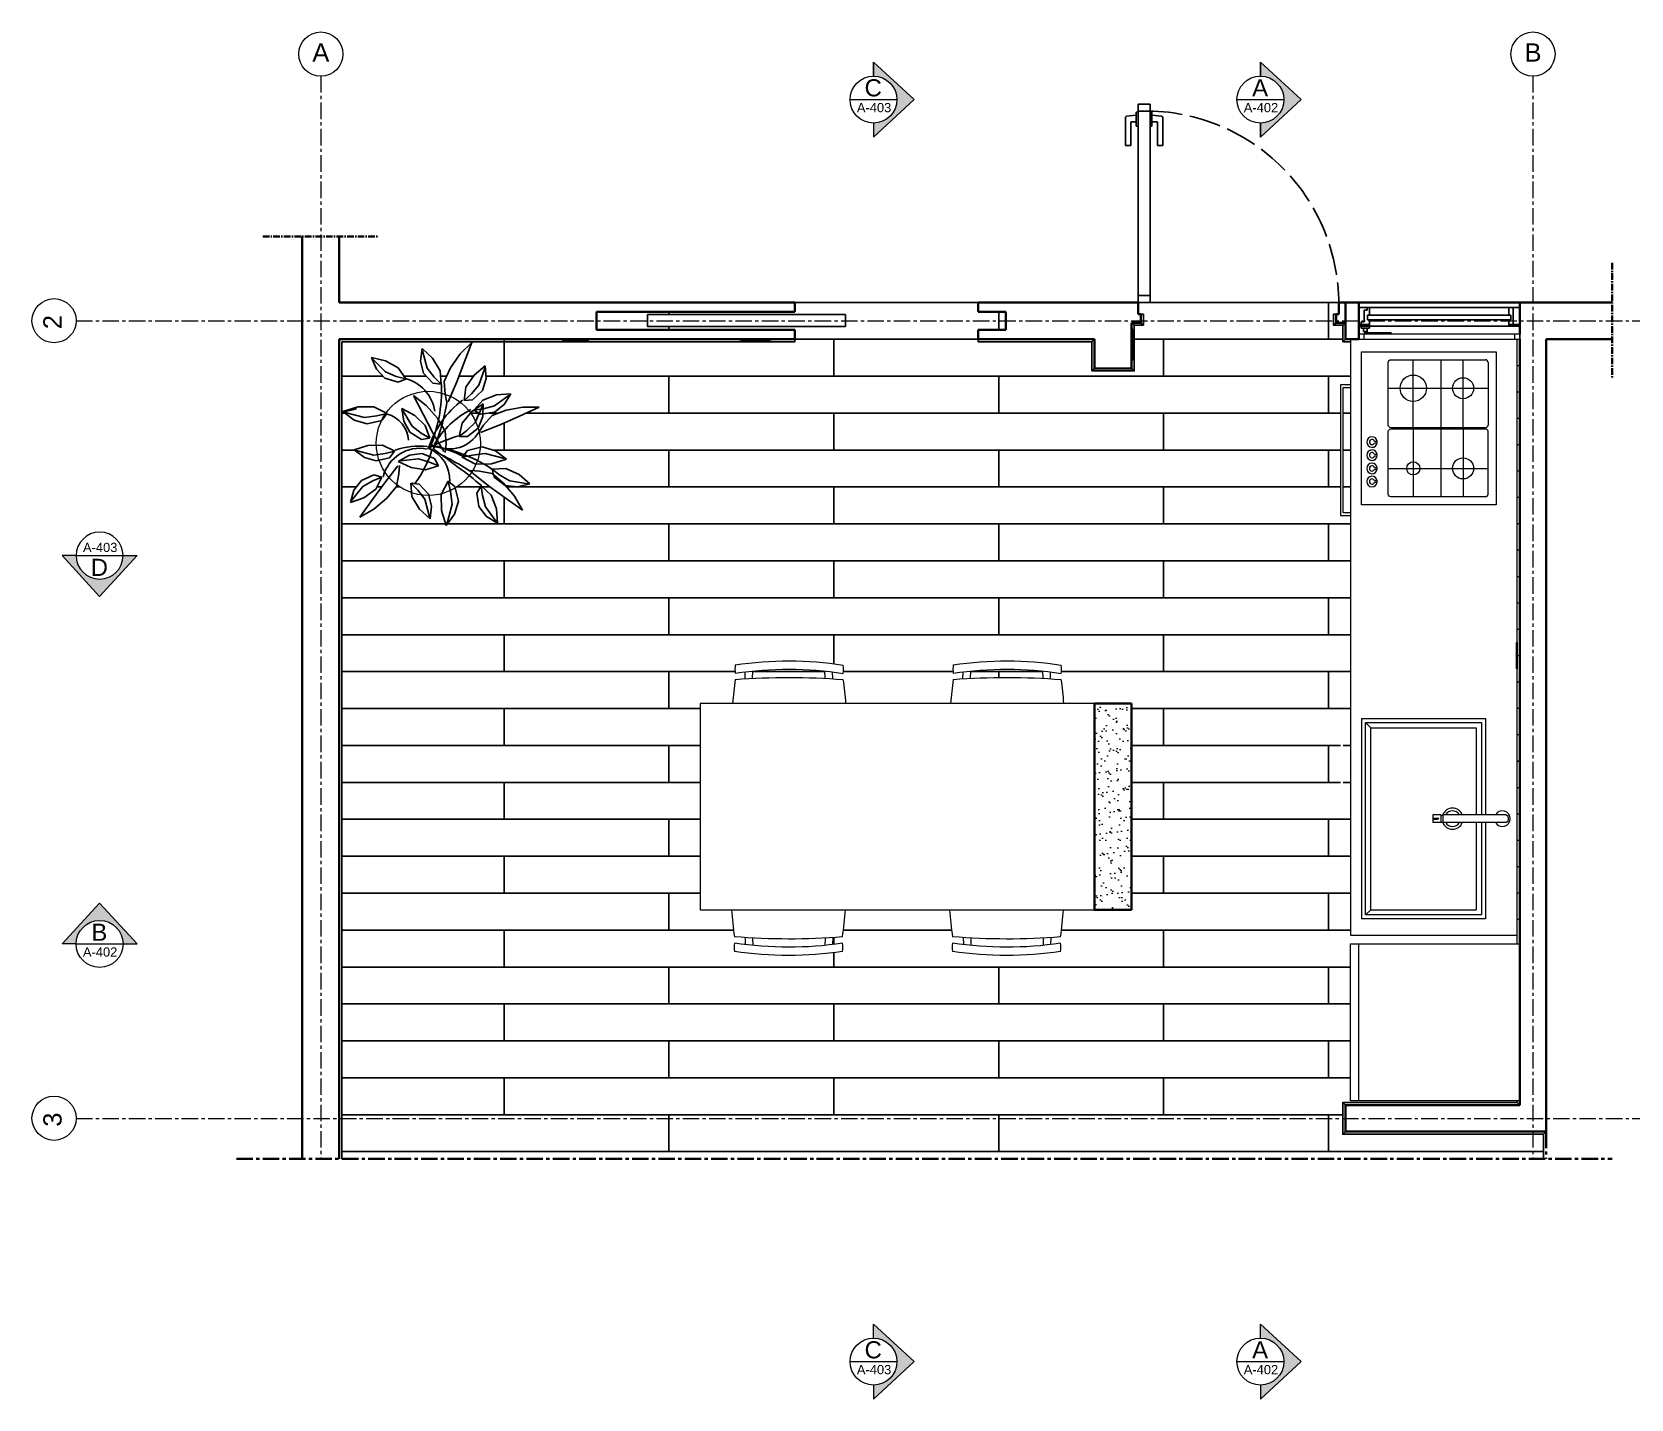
# Model space of a CAD drawing. Header units: inches. Extents: x -2391 to -334, y 852 to 2073.
# Drawn here: x -1865 to -1259, y 852 to 1371 of the extents above; entities that cross this region are included whole.
import ezdxf
from ezdxf.enums import TextEntityAlignment as Align

# ---------------------------------------------------------------- set-up
doc = ezdxf.new("R2010")
doc.units = ezdxf.units.IN
doc.header["$MEASUREMENT"] = 0
doc.linetypes.add('ACAD_ISO02W100', pattern=[15, 12, -3])
doc.linetypes.add('CENTERX2', pattern=[4, 2.5, -0.5, 0.5, -0.5])
for name, color, linetype, lineweight in [('A-DOOR-FULL', 4, 'Continuous', 25), ('A-FURN', 9, 'Continuous', 18), ('A-GLAZ-FULL', 140, 'Continuous', 25), ('A-WALL-FULL', 7, 'Continuous', 35), ('G-ANNO-DIM', 3, 'Continuous', 18), ('G-HEDGE', 104, 'Continuous', 25)]:
    doc.layers.add(name, color=color, linetype=linetype, lineweight=lineweight)
doc.layers.add('ACCESSORI', color=2, linetype='Continuous')
doc.layers.add('PAVIMENTAZIONE', color=1, linetype='Continuous')
doc.styles.add('ARIAL', font='arial.ttf')

# ---------------------------------------------------------------- blocks, each defined once
blk = doc.blocks.new('A$C7B0B1320')
h = blk.add_hatch(color=256)
h.dxf.hatch_style = 1
h.paths.add_polyline_path([(0, 17.8), (10.6, 17.8, -1), (46.2, 17.8), (56.8, 17.8), (28.4, 48.7)])
for p, q in [((0, 17.8), (28.4, 48.7)), ((56.8, 17.8), (28.4, 48.7)), ((10.6, 17.8), (0, 17.8)), ((10.6, 17.8), (46.2, 17.8)), ((46.2, 17.8), (56.8, 17.8))]:
    blk.add_line(p, q)
blk.add_circle((28.4, 17.8), 17.8)
at = {"style": 'ARIAL'}
for tag, height, p in [('A', 13, (28.2, 26.7)), ('A-301', 7, (28.8, 11.7))]:
    blk.add_attdef(tag, text='', height=height, dxfattribs=at).set_placement(p, align=Align.MIDDLE_CENTER)

msp = doc.modelspace()

# ---------------------------------------------------------------- hatches: boundary and pattern name
at = {"layer": 'A-FURN'}
h = msp.add_hatch(dxfattribs=at)
h.set_pattern_fill('AR-SAND', color=256, scale=3)
h.set_pattern_definition([(37.5, (-120.911, -3e-11), (-0.18898, 5.780471), [0, -4.56, 0, -5.1, 0, -4.875]), (7.5, (-120.911, -3e-11), (5.30933, 8.466438), [0, -2.46, 0, -4.11, 0, -1.575]), (327.5, (-124.601, -3e-11), (9.342426, 0.016977), [0, -1.5, 0, -5.4, 0, -7.05]), (317.5, (-124.601, -3e-11), (9.01838, 2.633027), [0, -0.75, 0, -3.54, 0, -4.05])])
h.paths.add_polyline_path([(-1461.95, 1037.8), (-1447.93, 1037.8), (-1447.93, 1115.98), (-1461.95, 1115.98)])
at = {"layer": 'G-ANNO-DIM'}
h = msp.add_hatch(color=256, dxfattribs=at)
h.dxf.hatch_style = 1
h.paths.add_polyline_path([(-1545.77, 1359.15), (-1545.77, 1353.85, -1), (-1545.77, 1336.07), (-1545.77, 1330.77), (-1530.33, 1344.96)])
h = msp.add_hatch(color=256, dxfattribs=at)
h.dxf.hatch_style = 1
h.paths.add_polyline_path([(-1399.08, 1359.15), (-1399.08, 1353.85, -1), (-1399.08, 1336.07), (-1399.08, 1330.77), (-1383.63, 1344.96)])
h = msp.add_hatch(color=256, dxfattribs=at)
h.dxf.hatch_style = 1
h.paths.add_polyline_path([(-1545.77, 880.68), (-1545.77, 875.38, -1), (-1545.77, 857.6), (-1545.77, 852.3), (-1530.33, 866.49)])
h = msp.add_hatch(color=256, dxfattribs=at)
h.dxf.hatch_style = 1
h.paths.add_polyline_path([(-1399.08, 880.68), (-1399.08, 875.38, -1), (-1399.08, 857.6), (-1399.08, 852.3), (-1383.63, 866.49)])

# ---------------------------------------------------------------- linework, layer by layer
for p, q in [((-1545.77, 1353.85), (-1545.77, 1359.15)), ((-1399.08, 1353.85), (-1399.08, 1359.15)), ((-1399.08, 1336.07), (-1399.08, 1330.77))]:
    msp.add_line(p, q)
at = {"layer": 'A-DOOR-FULL'}
for p, q in [((-1556.41, 1263.5), (-1631.5, 1263.5)), ((-1631.5, 1263.5), (-1631.5, 1258.99)), ((-1556.41, 1263.5), (-1556.41, 1258.99)), ((-1556.41, 1258.99), (-1631.5, 1258.99))]:
    msp.add_line(p, q, dxfattribs=at)
msp.add_lwpolyline([(-1445.43, 1343.19), (-1445.43, 1268.09), (-1440.92, 1268.09), (-1440.92, 1343.19)], close=True, dxfattribs=at)
for points in [[(-1445.43, 1343.19), (-1445.43, 1340.6), (-1440.92, 1340.6)], [(-1445.43, 1334.94), (-1445.43, 1331.95)], [(-1440.92, 1268.09), (-1440.92, 1270.68), (-1445.43, 1270.68)]]:
    msp.add_lwpolyline(points, dxfattribs=at)
at = {"layer": 'A-DOOR-FULL', "linetype": 'ACAD_ISO02W100'}
msp.add_arc((-1442.55, 1267.47), 73.18, 356.95597, 92.25365, dxfattribs=at)
at = {"layer": 'A-FURN'}
for p, q in [((-1361.82, 1254.08), (-1361.82, 1268.09)), ((-1300.73, 1256.08), (-1300.73, 1094.08)), ((-1364.73, 1028.08), (-1364.73, 1254.08)), ((-1364.73, 1254.08), (-1300.73, 1254.08)), ((-1301.73, 1254.08), (-1300.73, 1254.08)), ((-1301.73, 1094.08), (-1301.73, 1254.08)), ((-1300.73, 1254.08), (-1300.73, 1028.08)), ((-1330.73, 1246.33), (-1330.73, 1220.53)), ((-1300.73, 1244.08), (-1301.73, 1244.08)), ((-1300.73, 1234.08), (-1301.73, 1234.08)), ((-1350.62, 1195.33), (-1350.62, 1219.13)), ((-1313.73, 1220.53), (-1349.62, 1220.53)), ((-1349.62, 1220.13), (-1313.73, 1220.13)), ((-1300.73, 1224.08), (-1301.73, 1224.08)), ((-1354.76, 1215.38), (-1355.8, 1215.38)), ((-1355.8, 1214.88), (-1354.76, 1214.88)), ((-1300.73, 1214.08), (-1301.73, 1214.08)), ((-1300.73, 1214.08), (-1301.73, 1214.08)), ((-1354.76, 1210.38), (-1355.8, 1210.38)), ((-1355.8, 1209.88), (-1354.76, 1209.88)), ((-1354.76, 1205.38), (-1355.8, 1205.38)), ((-1355.8, 1204.88), (-1354.76, 1204.88)), ((-1300.73, 1204.08), (-1301.73, 1204.08)), ((-1354.76, 1200.38), (-1355.8, 1200.38)), ((-1355.8, 1199.88), (-1354.76, 1199.88)), ((-1300.73, 1194.08), (-1301.73, 1194.08)), ((-1300.73, 1184.08), (-1301.73, 1184.08)), ((-1300.73, 1174.08), (-1301.73, 1174.08)), ((-1300.73, 1174.08), (-1301.73, 1174.08)), ((-1300.73, 1164.08), (-1301.73, 1164.08)), ((-1300.73, 1154.08), (-1301.73, 1154.08)), ((-1300.73, 1144.08), (-1301.73, 1144.08)), ((-1300.73, 1134.08), (-1301.73, 1134.08)), ((-1300.73, 1134.08), (-1301.73, 1134.08)), ((-1594.54, 1127.98), (-1594.61, 1125.36)), ((-1591.67, 1128.33), (-1591.75, 1125.53)), ((-1564.11, 1125.5), (-1564.19, 1128.32)), ((-1561.25, 1125.35), (-1561.34, 1127.98)), ((-1511.89, 1127.98), (-1511.97, 1125.36)), ((-1509.03, 1128.33), (-1509.11, 1125.53)), ((-1481.47, 1125.5), (-1481.55, 1128.32)), ((-1478.61, 1125.35), (-1478.7, 1127.98)), ((-1300.73, 1124.08), (-1301.73, 1124.08)), ((-1360.73, 1110.33), (-1313.73, 1110.33)), ((-1360.73, 1110.33), (-1360.73, 1034.33)), ((-1313.73, 1110.33), (-1313.73, 1073.83)), ((-1300.73, 1114.08), (-1301.73, 1114.08)), ((-1359.23, 1035.83), (-1359.23, 1108.83)), ((-1359.23, 1108.83), (-1315.23, 1108.83)), ((-1357.23, 1037.83), (-1357.23, 1106.83)), ((-1317.23, 1106.83), (-1317.23, 1073.83)), ((-1315.23, 1108.83), (-1315.23, 1073.83)), ((-1300.73, 1104.08), (-1301.73, 1104.08)), ((-1300.73, 1094.08), (-1301.73, 1094.08)), ((-1301.73, 1094.08), (-1300.73, 1094.08)), ((-1301.73, 1024.83), (-1301.73, 1094.08)), ((-1300.73, 1084.08), (-1301.73, 1084.08)), ((-1330.68, 1073.83), (-1333.66, 1073.83)), ((-1333.66, 1073.83), (-1333.66, 1070.83)), ((-1330.68, 1073.83), (-1330.68, 1070.83)), ((-1330.68, 1073.83), (-1330.68, 1073.63)), ((-1330.68, 1073.63), (-1329.94, 1073.63)), ((-1305.86, 1073.83), (-1329.94, 1073.83)), ((-1329.94, 1073.83), (-1329.94, 1070.83)), ((-1329.94, 1073.63), (-1329.94, 1073.83)), ((-1300.73, 1074.08), (-1301.73, 1074.08)), ((-1330.68, 1070.83), (-1333.66, 1070.83)), ((-1330.68, 1070.83), (-1330.68, 1071.03)), ((-1330.68, 1071.03), (-1329.94, 1071.03)), ((-1329.94, 1071.03), (-1329.94, 1070.83)), ((-1305.86, 1070.83), (-1329.94, 1070.83)), ((-1317.23, 1070.83), (-1317.23, 1037.83)), ((-1315.23, 1070.83), (-1315.23, 1035.83)), ((-1313.73, 1070.83), (-1313.73, 1034.33)), ((-1300.73, 1064.08), (-1301.73, 1064.08)), ((-1300.73, 1054.08), (-1301.73, 1054.08)), ((-1300.73, 1054.08), (-1301.73, 1054.08)), ((-1300.73, 1044.08), (-1301.73, 1044.08)), ((-1313.73, 1034.33), (-1360.73, 1034.33)), ((-1315.23, 1035.83), (-1359.23, 1035.83)), ((-1300.73, 1034.08), (-1301.73, 1034.08)), ((-1594.46, 1027.24), (-1594.38, 1024.61)), ((-1591.6, 1027.09), (-1591.52, 1024.27)), ((-1564.04, 1024.27), (-1563.96, 1027.06)), ((-1561.18, 1024.62), (-1561.1, 1027.23)), ((-1511.79, 1027.24), (-1511.7, 1024.61)), ((-1508.93, 1027.09), (-1508.85, 1024.27)), ((-1481.37, 1024.27), (-1481.29, 1027.06)), ((-1478.5, 1024.62), (-1478.43, 1027.23)), ((-1364.93, 965.33), (-1364.93, 1024.83)), ((-1364.93, 1024.83), (-1300.73, 1024.83)), ((-1301.73, 1028.08), (-1364.73, 1028.08)), ((-1361.93, 1024.83), (-1361.93, 965.33)), ((-1300.73, 1024.83), (-1300.73, 965.33)), ((-1300.73, 965.33), (-1364.93, 965.33))]:
    msp.add_line(p, q, dxfattribs=at)
at = {"layer": 'A-FURN', "color": 5}
for points in [[(-1300.73, 1256.08), (-1361.82, 1256.08)], [(-1361.82, 1256.08), (-1361.82, 1254.08), (-1300.73, 1254.08)], [(-1359.82, 1256.08), (-1359.82, 1254.08)], [(-1302.73, 1256.08), (-1302.73, 1254.08)], [(-1300.73, 1254.08), (-1300.73, 1256.08)]]:
    msp.add_lwpolyline(points, dxfattribs=at)
at = {"layer": 'A-FURN'}
for points in [[(-1309.73, 1249.33), (-1309.73, 1191.33), (-1360.73, 1191.33), (-1360.73, 1249.33), (-1309.73, 1249.33)], [(-1350.62, 1221.53), (-1350.62, 1245.33)], [(-1349.62, 1246.33), (-1349.62, 1246.33), (-1313.73, 1246.33)], [(-1341.12, 1220.53), (-1341.12, 1246.33)], [(-1322.23, 1220.53), (-1322.23, 1246.33)], [(-1312.73, 1245.33), (-1312.73, 1221.53)], [(-1364.73, 1236.83), (-1368.73, 1236.83), (-1368.73, 1187.33), (-1364.73, 1187.33)], [(-1364.73, 1188.33), (-1367.73, 1188.33), (-1367.73, 1235.83), (-1364.73, 1235.83)], [(-1350.62, 1235.53), (-1312.73, 1235.53)], [(-1341.12, 1220.13), (-1341.12, 1194.33)], [(-1330.73, 1220.13), (-1330.73, 1194.33)], [(-1322.23, 1220.13), (-1322.23, 1194.33)], [(-1312.73, 1195.33), (-1312.73, 1219.13)], [(-1350.62, 1205.13), (-1312.73, 1205.13)], [(-1313.73, 1194.33), (-1349.62, 1194.33)], [(-1357.23, 1106.83), (-1359.23, 1108.83)], [(-1357.23, 1106.83), (-1317.23, 1106.83)], [(-1333.66, 1072.53), (-1332.24, 1072.53)], [(-1333.66, 1072.13), (-1332.24, 1072.13)], [(-1359.23, 1035.83), (-1357.23, 1037.83)], [(-1357.23, 1037.83), (-1317.23, 1037.83)], [(-1359.83, 963.7), (-1300.73, 963.7)]]:
    msp.add_lwpolyline(points, dxfattribs=at)
for points in [[(-1598.19, 1127.47, -0.076135), (-1557.23, 1127.42, -3.508425)], [(-1598.18, 1130.62, -0.076111), (-1557.23, 1130.57, -3.508425)], [(-1515.54, 1127.47, -0.076135), (-1474.59, 1127.42, -3.508425)], [(-1515.53, 1130.62, -0.076111), (-1474.59, 1130.57, -3.508425)], [(-1598.2, 1125.1, -0.040002), (-1557.23, 1125.05, -3.508425)], [(-1515.55, 1125.1, -0.040002), (-1474.58, 1125.05, -3.508425)], [(-1557.52, 1027.49, -0.040002), (-1598.49, 1027.54, -3.508425)], [(-1557.53, 1025.12, -0.076135), (-1598.48, 1025.17, -3.508425)], [(-1474.85, 1027.49, -0.040002), (-1515.82, 1027.54, -3.508425)], [(-1474.86, 1025.12, -0.076135), (-1515.81, 1025.17, -3.508425)], [(-1557.54, 1021.97, -0.076111), (-1598.48, 1022.02, -3.508425)], [(-1474.86, 1021.97, -0.076111), (-1515.81, 1022.02, -3.508425)]]:
    msp.add_lwpolyline(points, format="xyb", dxfattribs=at)
msp.add_lwpolyline([(-1461.95, 1037.8), (-1461.95, 1115.98), (-1611.54, 1115.98), (-1611.54, 1037.8)], close=True, dxfattribs=at)
for centre, radius in [((-1341.12, 1235.53), 5), ((-1322.23, 1235.53), 4), ((-1714.56, 1214.62), 19.73), ((-1341.12, 1205.13), 2.5), ((-1322.23, 1205.13), 4), ((-1331.96, 1072.33), 0.35)]:
    msp.add_circle(centre, radius, dxfattribs=at)
for centre, radius, start, end in [((-1356.75, 1215.13), 2, 7.18076, 352.81924), ((-1356.75, 1215.13), 1, 14.47751, 345.52249), ((-1356.75, 1210.13), 2, 7.18076, 352.81924), ((-1356.75, 1205.13), 2, 7.18076, 352.81924), ((-1356.75, 1210.13), 1, 14.47751, 345.52249), ((-1356.75, 1200.13), 2, 7.18076, 352.81924), ((-1356.75, 1205.13), 1, 14.47751, 345.52249), ((-1356.75, 1200.13), 1, 14.47751, 345.52249), ((-1587.48, 1129.03), 10.82, 171.51542, 188.24682), ((-1567.94, 1129.02), 10.82, 351.51542, 8.24682), ((-1504.83, 1129.03), 10.82, 171.51542, 188.24682), ((-1485.3, 1129.02), 10.82, 351.51542, 8.24682), ((-1454.86, 1104.43), 144.82, 171.79347, 175.42716), ((-1700.52, 1104.69), 144.73, 4.47227, 8.08792), ((-1372.21, 1104.43), 144.82, 171.79347, 175.42716), ((-1617.87, 1104.69), 144.73, 4.47227, 8.08792), ((-1326.23, 1072.33), 4, 22.02431, 157.97569), ((-1326.23, 1072.33), 3, 30, 150), ((-1307.36, 1072.33), 3, 210, 150), ((-1326.23, 1072.33), 4, 202.02431, 337.97569), ((-1326.23, 1072.33), 3, 210, 330), ((-1455.2, 1047.91), 144.73, 184.00292, 188.08792), ((-1700.86, 1048.17), 144.82, 351.79347, 355.8963), ((-1372.52, 1047.91), 144.73, 184.00292, 188.08792), ((-1618.18, 1048.17), 144.82, 351.79347, 355.8963), ((-1587.78, 1023.58), 10.82, 171.51542, 188.24682), ((-1568.24, 1023.57), 10.82, 351.51542, 8.24682), ((-1505.11, 1023.58), 10.82, 171.51542, 188.24682), ((-1485.57, 1023.57), 10.82, 351.51542, 8.24682)]:
    msp.add_arc(centre, radius, start, end, dxfattribs=at)
for points in [[(-1350.62, 1245.33), (-1350.62, 1245.8), (-1350.1, 1246.33), (-1349.62, 1246.33)], [(-1312.73, 1245.33), (-1312.73, 1245.8), (-1313.26, 1246.33), (-1313.73, 1246.33)], [(-1349.62, 1220.53), (-1350.1, 1220.53), (-1350.62, 1221.05), (-1350.62, 1221.53)], [(-1350.62, 1219.13), (-1350.62, 1219.6), (-1350.1, 1220.13), (-1349.62, 1220.13)], [(-1313.73, 1220.53), (-1313.26, 1220.53), (-1312.73, 1221.05), (-1312.73, 1221.53)], [(-1312.73, 1219.13), (-1312.73, 1219.6), (-1313.26, 1220.13), (-1313.73, 1220.13)], [(-1354.76, 1214.88), (-1354.6, 1214.88), (-1354.6, 1215.38), (-1354.76, 1215.38)], [(-1354.76, 1209.88), (-1354.6, 1209.88), (-1354.6, 1210.38), (-1354.76, 1210.38)], [(-1354.76, 1204.88), (-1354.6, 1204.88), (-1354.6, 1205.38), (-1354.76, 1205.38)], [(-1354.76, 1199.88), (-1354.6, 1199.88), (-1354.6, 1200.38), (-1354.76, 1200.38)], [(-1349.62, 1194.33), (-1350.1, 1194.33), (-1350.62, 1194.85), (-1350.62, 1195.33)], [(-1313.73, 1194.33), (-1313.26, 1194.33), (-1312.73, 1194.85), (-1312.73, 1195.33)], [(-1305.86, 1073.83), (-1304.86, 1073.83), (-1304.86, 1070.83), (-1305.86, 1070.83)]]:
    msp.add_open_spline(points, degree=3, dxfattribs=at)
at = {"layer": 'A-GLAZ-FULL'}
for p, q in [((-1359.75, 1260.75), (-1359.75, 1265.09)), ((-1358.65, 1265.09), (-1359.75, 1265.09)), ((-1359.33, 1266.09), (-1300.73, 1266.09)), ((-1358.65, 1266.09), (-1358.65, 1265.09)), ((-1334.3, 1263.17), (-1335.14, 1263.17)), ((-1335.14, 1261.49), (-1334.3, 1261.49)), ((-1304.16, 1261.49), (-1304.16, 1263.17)), ((-1361.82, 1259.75), (-1357.68, 1259.75)), ((-1361.82, 1259.09), (-1300.73, 1259.09)), ((-1360.85, 1259.75), (-1360.85, 1260.75)), ((-1360.85, 1260.75), (-1359.75, 1260.75)), ((-1300.73, 1259.75), (-1304.88, 1259.75)), ((-1300.73, 1259.09), (-1300.73, 1259.75))]:
    msp.add_line(p, q, dxfattribs=at)
for points in [[(-1357.68, 1263.17), (-1357.68, 1266.09), (-1361.82, 1266.09)], [(-1361.82, 1266.09), (-1361.82, 1259.09)], [(-1304.16, 1263.17), (-1358.42, 1263.17), (-1358.42, 1261.49), (-1304.16, 1261.49)], [(-1357.68, 1259.09), (-1357.68, 1261.49)], [(-1303.23, 1259.75), (-1303.23, 1266.09), (-1304.88, 1266.09), (-1304.88, 1263.17)], [(-1304.88, 1261.49), (-1304.88, 1259.09)], [(-1304.88, 1259.09), (-1304.88, 1261.49)], [(-1300.73, 1266.09), (-1300.73, 1259.75)]]:
    msp.add_lwpolyline(points, dxfattribs=at)
at = {"layer": 'A-WALL-FULL'}
for p, q in [((-1762.33, 943.36), (-1762.33, 1293.09)), ((-1748.31, 1293.09), (-1748.31, 1268.09)), ((-1575.64, 1264.52), (-1575.64, 1268.09)), ((-1506.08, 1268.09), (-1506.08, 1264.52)), ((-1506.08, 1268.09), (-1461.95, 1268.09)), ((-1366.83, 1254.08), (-1366.83, 1268.09)), ((-1361.82, 1268.09), (-1361.82, 1254.08)), ((-1650.74, 1264.52), (-1650.74, 1257.65)), ((-1575.64, 1264.52), (-1650.74, 1264.52)), ((-1650.74, 1259.08), (-1650.74, 1263.09)), ((-1506.08, 1264.52), (-1495.54, 1264.52)), ((-1495.54, 1257.65), (-1495.54, 1264.52)), ((-1575.64, 1257.65), (-1650.74, 1257.65)), ((-1575.64, 1254.08), (-1575.64, 1257.65)), ((-1506.08, 1257.65), (-1506.08, 1254.08)), ((-1575.64, 1254.08), (-1748.31, 1254.08)), ((-1748.31, 1254.08), (-1748.31, 943.36)), ((-1361.82, 1254.08), (-1366.83, 1254.08)), ((-1300.73, 963.7), (-1300.73, 1254.08)), ((-1290.73, 953.7), (-1290.73, 1254.08)), ((-1461.95, 1115.98), (-1447.93, 1115.98)), ((-1461.95, 1037.8), (-1461.95, 1115.98)), ((-1447.93, 1037.8), (-1447.93, 1115.98)), ((-1447.93, 1037.8), (-1461.95, 1037.8)), ((-1300.73, 963.7), (-1366.83, 963.7)), ((-1290.73, 953.7), (-1366.83, 953.7))]:
    msp.add_line(p, q, dxfattribs=at)
at = {"layer": 'A-WALL-FULL', "color": 2, "linetype": 'CENTERX2', "ltscale": 2.5}
for p, q in [((-1290.73, 953.7), (-1290.73, 943.36)), ((-1787.33, 943.36), (-1265.73, 943.36))]:
    msp.add_line(p, q, dxfattribs=at)
at = {"layer": 'A-WALL-FULL', "linetype": 'CENTERX2'}
for points in [[(-1777.33, 1293.09), (-1733.31, 1293.09)], [(-1265.73, 1283.09), (-1265.73, 1239.08)]]:
    msp.add_lwpolyline(points, dxfattribs=at)
at = {"layer": 'A-WALL-FULL'}
for points in [[(-1575.64, 1268.09), (-1748.31, 1268.09)], [(-1461.95, 1268.09), (-1447.93, 1268.09)], [(-1447.93, 1268.09), (-1447.93, 1268.09), (-1445.43, 1268.09), (-1445.43, 1263.59)], [(-1369.33, 1263.59), (-1369.33, 1268.09), (-1366.83, 1268.09), (-1366.83, 1263.59)], [(-1366.83, 1268.09), (-1265.73, 1268.09)], [(-1300.73, 1256.08), (-1300.73, 1268.09)], [(-1447.93, 1260.38), (-1444.43, 1260.38), (-1444.43, 1263.59), (-1445.43, 1263.59)], [(-1369.33, 1263.59), (-1370.33, 1263.59), (-1370.33, 1260.38), (-1366.83, 1260.38), (-1366.83, 1263.59)], [(-1506.08, 1257.65), (-1495.54, 1257.65)], [(-1447.93, 1260.38), (-1447.93, 1243.06), (-1461.95, 1243.06), (-1461.95, 1254.08)], [(-1506.08, 1254.08), (-1461.95, 1254.08)], [(-1290.73, 1254.08), (-1265.73, 1254.08)], [(-1366.83, 963.7), (-1366.83, 953.7)]]:
    msp.add_lwpolyline(points, dxfattribs=at)
at = {"layer": 'ACCESSORI'}
for p, q in [((-1360.92, 1258.49), (-1360.92, 1258.89)), ((-1360.72, 1258.29), (-1357.95, 1258.29)), ((-1359.47, 1256.09), (-1359.47, 1256.99)), ((-1357.75, 1258.49), (-1357.75, 1258.89))]:
    msp.add_line(p, q, dxfattribs=at)
for points in [[(-1445.43, 1340.19), (-1446.13, 1340.19), (-1446.13, 1334.94), (-1445.43, 1334.94)], [(-1445.43, 1340.19), (-1445.43, 1334.94)], [(-1440.92, 1340.19), (-1440.22, 1340.19), (-1440.22, 1334.94), (-1440.92, 1334.94)], [(-1440.92, 1340.19), (-1440.92, 1334.94)], [(-1450.23, 1338.17), (-1450.23, 1327.59)], [(-1449.83, 1338.62), (-1446.13, 1339.07)], [(-1448.23, 1327.59), (-1448.23, 1336.27)], [(-1447.93, 1336.57), (-1446.13, 1336.57)], [(-1436.52, 1338.62), (-1440.22, 1339.07)], [(-1438.42, 1336.57), (-1440.22, 1336.57)], [(-1438.12, 1327.59), (-1438.12, 1336.27)], [(-1436.12, 1338.17), (-1436.12, 1327.59)], [(-1450.23, 1327.59), (-1448.23, 1327.59)], [(-1450.23, 1327.59), (-1448.23, 1327.59)], [(-1436.12, 1327.59), (-1438.12, 1327.59)], [(-1436.12, 1327.59), (-1438.12, 1327.59)], [(-1447.93, 1259.38), (-1447.93, 1244.94)], [(-1360.72, 1259.09), (-1357.95, 1259.09)], [(-1360, 1256.99), (-1358.6, 1256.99), (-1358.6, 1258.29)], [(-1360, 1256.99), (-1360, 1258.29)], [(-1359.47, 1256.09), (-1349.47, 1256.09)], [(-1359.03, 1256.99), (-1359.03, 1256.53)], [(-1359.03, 1256.53), (-1349.47, 1256.53)], [(-1349.47, 1256.53), (-1349.47, 1256.09)], [(-1663.8, 1254.08), (-1663.8, 1253.78)], [(-1653.8, 1254.08), (-1663.8, 1254.08)], [(-1653.8, 1254.08), (-1653.8, 1253.78), (-1663.8, 1253.78)], [(-1583.28, 1254.08), (-1597.72, 1254.08)], [(-1302.03, 1139.08), (-1302.03, 1129.08)], [(-1302.03, 1139.08), (-1301.73, 1139.08), (-1301.73, 1129.08)], [(-1302.03, 1129.08), (-1301.73, 1129.08)]]:
    msp.add_lwpolyline(points, dxfattribs=at)
for centre, start, end in [((-1484.81, 1252.16), 348.92434, 11.07566), ((-1590.5, 1290.96), 258.92434, 281.07566)]:
    msp.add_arc(centre, 37.58, start, end, dxfattribs=at)
for points in [[(-1449.83, 1338.62), (-1450.03, 1338.59), (-1450.23, 1338.37), (-1450.23, 1338.17)], [(-1447.93, 1336.57), (-1448.07, 1336.57), (-1448.23, 1336.41), (-1448.23, 1336.27)], [(-1438.42, 1336.57), (-1438.28, 1336.57), (-1438.12, 1336.41), (-1438.12, 1336.27)], [(-1436.52, 1338.62), (-1436.32, 1338.59), (-1436.12, 1338.37), (-1436.12, 1338.17)], [(-1360.92, 1258.89), (-1360.92, 1258.99), (-1360.81, 1259.09), (-1360.72, 1259.09)], [(-1360.72, 1258.29), (-1360.81, 1258.29), (-1360.92, 1258.4), (-1360.92, 1258.49)], [(-1357.75, 1258.89), (-1357.75, 1258.99), (-1357.86, 1259.09), (-1357.95, 1259.09)], [(-1357.75, 1258.49), (-1357.75, 1258.4), (-1357.86, 1258.29), (-1357.95, 1258.29)]]:
    msp.add_open_spline(points, degree=3, dxfattribs=at)
at = {"layer": 'G-ANNO-DIM'}
for p, q in [((-1545.77, 1359.15), (-1530.33, 1344.96)), ((-1399.08, 1359.15), (-1383.63, 1344.96)), ((-1554.67, 1344.96), (-1536.88, 1344.96)), ((-1545.77, 1330.77), (-1530.33, 1344.96)), ((-1407.97, 1344.96), (-1390.19, 1344.96)), ((-1399.08, 1330.77), (-1383.63, 1344.96)), ((-1545.77, 1336.07), (-1545.77, 1330.77)), ((-1545.77, 875.38), (-1545.77, 880.68)), ((-1545.77, 880.68), (-1530.33, 866.49)), ((-1399.08, 875.38), (-1399.08, 880.68)), ((-1399.08, 880.68), (-1383.63, 866.49)), ((-1554.67, 866.49), (-1536.88, 866.49)), ((-1545.77, 852.3), (-1530.33, 866.49)), ((-1407.97, 866.49), (-1390.19, 866.49)), ((-1399.08, 852.3), (-1383.63, 866.49)), ((-1545.77, 857.6), (-1545.77, 852.3)), ((-1399.08, 857.6), (-1399.08, 852.3))]:
    msp.add_line(p, q, dxfattribs=at)
at = {"layer": 'G-ANNO-DIM', "linetype": 'CENTERX2', "ltscale": 2.5}
for p, q in [((-1755.32, 1353.85), (-1755.32, 943.36)), ((-1295.73, 1353.85), (-1295.73, 943.36)), ((-1848.09, 1261.08), (-1204.98, 1261.08)), ((-1848.09, 958.7), (-1204.98, 958.7))]:
    msp.add_line(p, q, dxfattribs=at)
at = {"layer": 'G-ANNO-DIM'}
for centre, radius in [((-1755.32, 1362.22), 8.37), ((-1295.73, 1362.22), 8.37), ((-1545.77, 1344.96), 8.89), ((-1399.08, 1344.96), 8.89), ((-1856.46, 1261.13), 8.37), ((-1856.46, 958.74), 8.37), ((-1545.77, 866.49), 8.89), ((-1399.08, 866.49), 8.89)]:
    msp.add_circle(centre, radius, dxfattribs=at)
at = {"layer": 'G-HEDGE'}
for p, q in [((-1717.5, 1245.78), (-1716.92, 1250.6)), ((-1716.92, 1250.6), (-1712.94, 1246.88)), ((-1714.97, 1243.14), (-1716.8, 1249.75)), ((-1702.47, 1248.56), (-1698.11, 1252.88)), ((-1698.11, 1252.88), (-1700.99, 1245.22)), ((-1734.25, 1242.72), (-1736.16, 1247.18)), ((-1736.16, 1247.18), (-1730.85, 1245.96)), ((-1730.74, 1241.7), (-1735.63, 1246.51)), ((-1730.85, 1245.96), (-1726.01, 1243.28)), ((-1726.01, 1243.28), (-1723.11, 1239.04)), ((-1716.4, 1241.21), (-1717.5, 1245.78)), ((-1712.3, 1239.67), (-1714.97, 1243.14)), ((-1712.94, 1246.88), (-1710.09, 1242.14)), ((-1708.53, 1238.08), (-1706.17, 1243.24)), ((-1706.17, 1243.24), (-1702.47, 1248.56)), ((-1700.99, 1245.22), (-1703.78, 1237.97)), ((-1692.98, 1244.01), (-1697.17, 1240.53)), ((-1695.36, 1236.68), (-1693.16, 1243.17)), ((-1692.68, 1239.17), (-1692.98, 1244.01)), ((-1731.01, 1239.31), (-1734.25, 1242.72)), ((-1726.04, 1237.83), (-1731.01, 1239.31)), ((-1726.69, 1240.02), (-1730.74, 1241.7)), ((-1723.11, 1239.04), (-1726.69, 1240.02)), ((-1723.17, 1239.01), (-1726.04, 1237.83)), ((-1712.83, 1237.44), (-1716.4, 1241.21)), ((-1709.76, 1237.03), (-1712.83, 1237.44)), ((-1709.69, 1237.02), (-1712.3, 1239.67)), ((-1710.09, 1242.14), (-1709.69, 1237.02)), ((-1708.23, 1233.24), (-1708.53, 1238.08)), ((-1703.78, 1237.97), (-1707.07, 1230.4)), ((-1697.17, 1240.53), (-1700.28, 1235.95)), ((-1694.03, 1234.67), (-1692.68, 1239.17)), ((-1715.37, 1228.99), (-1720.21, 1232.76)), ((-1720.21, 1232.76), (-1716.44, 1225.49)), ((-1707.57, 1230.07), (-1708.23, 1233.24)), ((-1700.28, 1235.95), (-1700.97, 1230.86)), ((-1700.97, 1230.86), (-1698.21, 1233.36)), ((-1700.9, 1230.87), (-1697.81, 1231.1)), ((-1698.21, 1233.36), (-1695.36, 1236.68)), ((-1697.81, 1231.1), (-1694.03, 1234.67)), ((-1693.88, 1231.05), (-1697.36, 1227.27)), ((-1688.71, 1233.01), (-1693.88, 1231.05)), ((-1689.43, 1228.82), (-1683.9, 1232.87)), ((-1683.28, 1233.46), (-1688.71, 1233.01)), ((-1685.8, 1229.32), (-1683.28, 1233.46)), ((-1747, 1226.45), (-1741.81, 1227.71)), ((-1746.98, 1226.65), (-1741.25, 1228.41)), ((-1742.71, 1223.45), (-1746.98, 1226.65)), ((-1738.81, 1224.42), (-1746.11, 1226.31)), ((-1741.25, 1228.41), (-1735.17, 1228.52)), ((-1734.03, 1225.04), (-1738.81, 1224.42)), ((-1735.17, 1228.52), (-1730.15, 1225.9)), ((-1730.15, 1225.9), (-1734.03, 1225.04)), ((-1730.12, 1226.01), (-1732.2, 1223.31)), ((-1723.85, 1223), (-1724.54, 1227.8)), ((-1724.54, 1227.8), (-1719.73, 1225.25)), ((-1720.72, 1221.11), (-1724.2, 1227.02)), ((-1719.73, 1225.25), (-1715.75, 1221.41)), ((-1716.44, 1225.49), (-1712.82, 1218.63)), ((-1711.06, 1224.14), (-1715.37, 1228.99)), ((-1698.24, 1226.52), (-1701.74, 1222.24)), ((-1693.76, 1229.62), (-1698.24, 1226.52)), ((-1697.36, 1227.27), (-1693.67, 1227.73)), ((-1697.3, 1227.23), (-1694.63, 1225.65)), ((-1696.77, 1222.53), (-1694, 1228.81)), ((-1695.62, 1220.41), (-1693.88, 1224.78)), ((-1694.63, 1225.65), (-1689.5, 1226.41)), ((-1693.88, 1224.78), (-1693.76, 1229.62)), ((-1693.67, 1227.73), (-1689.43, 1228.82)), ((-1693.61, 1221.58), (-1690.41, 1225.22)), ((-1690.41, 1225.22), (-1685.09, 1227.2)), ((-1689.5, 1226.41), (-1685.8, 1229.32)), ((-1680.03, 1224.93), (-1687.12, 1221.79)), ((-1685.09, 1227.2), (-1678.71, 1228.35)), ((-1672.57, 1228.32), (-1680.03, 1224.93)), ((-1678.71, 1228.35), (-1672.57, 1228.32)), ((-1737.76, 1221.99), (-1742.71, 1223.45)), ((-1732.2, 1223.31), (-1737.76, 1221.99)), ((-1721.61, 1218.87), (-1723.85, 1223)), ((-1717.18, 1216.15), (-1721.61, 1218.87)), ((-1717.25, 1218.44), (-1720.72, 1221.11)), ((-1715.75, 1221.41), (-1714.04, 1216.56)), ((-1712.82, 1218.63), (-1708.65, 1211.49)), ((-1708.11, 1219.3), (-1711.06, 1224.14)), ((-1707.84, 1214.45), (-1708.11, 1219.3)), ((-1701.74, 1222.24), (-1702.86, 1217.23)), ((-1702.86, 1217.23), (-1699.9, 1219.47)), ((-1699.9, 1219.47), (-1696.77, 1222.53)), ((-1699.69, 1217.19), (-1695.62, 1220.41)), ((-1695.4, 1218.88), (-1693.61, 1221.58)), ((-1687.12, 1221.79), (-1694.81, 1218.76)), ((-1742.68, 1212.22), (-1737.47, 1213.82)), ((-1737.47, 1213.82), (-1731.94, 1213.91)), ((-1731.94, 1213.91), (-1727.31, 1211.7)), ((-1714.04, 1216.56), (-1717.25, 1218.44)), ((-1714.11, 1216.55), (-1717.18, 1216.15)), ((-1708.11, 1211.22), (-1707.84, 1214.45)), ((-1702.79, 1217.22), (-1699.69, 1217.19)), ((-1699.65, 1211.93), (-1694.09, 1213.26)), ((-1694.09, 1213.26), (-1689.13, 1211.8)), ((-1738.8, 1209.31), (-1742.68, 1212.22)), ((-1735.24, 1210.19), (-1741.89, 1211.91)), ((-1734.29, 1207.98), (-1738.8, 1209.31)), ((-1730.9, 1210.76), (-1735.24, 1210.19)), ((-1729.24, 1209.18), (-1734.29, 1207.98)), ((-1727.31, 1211.7), (-1730.9, 1210.76)), ((-1727.35, 1211.64), (-1729.24, 1209.18)), ((-1721.71, 1210.09), (-1725.97, 1207.77)), ((-1725.97, 1207.77), (-1721.04, 1205.44)), ((-1718.33, 1208.71), (-1725.14, 1207.96)), ((-1717.06, 1210.76), (-1721.71, 1210.09)), ((-1714.11, 1207.53), (-1718.33, 1208.71)), ((-1712.24, 1208.85), (-1717.06, 1210.76)), ((-1710.68, 1206.09), (-1714.11, 1207.53)), ((-1710.72, 1206.15), (-1712.24, 1208.85)), ((-1701.72, 1209.23), (-1699.65, 1211.93)), ((-1701.7, 1209.35), (-1697.82, 1210.2)), ((-1696.67, 1206.73), (-1701.7, 1209.35)), ((-1697.82, 1210.2), (-1693.04, 1210.83)), ((-1690.59, 1206.84), (-1696.67, 1206.73)), ((-1693.04, 1210.83), (-1685.73, 1208.94)), ((-1684.86, 1208.6), (-1690.59, 1206.84)), ((-1689.13, 1211.8), (-1684.86, 1208.6)), ((-1739.94, 1200.6), (-1742.76, 1196.84)), ((-1735.18, 1202.66), (-1739.94, 1200.6)), ((-1732.13, 1201.81), (-1735.57, 1200.41)), ((-1732.19, 1201.83), (-1735.18, 1202.66)), ((-1734.51, 1197.26), (-1732.13, 1201.81)), ((-1731.21, 1199.59), (-1726.07, 1206.05)), ((-1725.69, 1203.01), (-1726.65, 1198.25)), ((-1725.5, 1206.24), (-1725.69, 1203.01)), ((-1721.04, 1205.44), (-1715.59, 1204.55)), ((-1715.59, 1204.55), (-1710.68, 1206.09)), ((-1698.39, 1204.29), (-1695.16, 1204.1)), ((-1691.74, 1198.58), (-1698.2, 1203.72)), ((-1695.16, 1204.1), (-1690.4, 1203.15)), ((-1690.4, 1203.15), (-1686.03, 1199.53)), ((-1685.21, 1205.09), (-1690.34, 1204.88)), ((-1690.34, 1204.88), (-1687.41, 1202.6)), ((-1690.32, 1204.81), (-1689.56, 1201.81)), ((-1689.56, 1201.81), (-1685.39, 1198.71)), ((-1687.41, 1202.6), (-1683.64, 1200.36)), ((-1680.17, 1202.82), (-1685.21, 1205.09)), ((-1676.01, 1199.3), (-1680.17, 1202.82)), ((-1742.76, 1196.84), (-1744.12, 1192.19)), ((-1739.39, 1198.26), (-1743.68, 1192.91)), ((-1735.57, 1200.41), (-1739.39, 1198.26)), ((-1739, 1194.02), (-1734.51, 1197.26)), ((-1735.78, 1193.31), (-1731.21, 1199.59)), ((-1726.65, 1198.25), (-1730.26, 1193.88)), ((-1720.76, 1194.43), (-1721.16, 1199.55)), ((-1721.16, 1199.55), (-1718.54, 1196.91)), ((-1721.08, 1199.55), (-1718.01, 1199.14)), ((-1717.91, 1189.69), (-1720.76, 1194.43)), ((-1718.54, 1196.91), (-1715.88, 1193.43)), ((-1718.01, 1199.14), (-1714.45, 1195.36)), ((-1714.45, 1195.36), (-1713.34, 1190.8)), ((-1709.68, 1195.26), (-1707.06, 1200.28)), ((-1709.57, 1189.18), (-1709.68, 1195.26)), ((-1707.17, 1200.31), (-1704.47, 1198.23)), ((-1707.06, 1200.28), (-1706.2, 1196.4)), ((-1706.2, 1196.4), (-1705.58, 1191.62)), ((-1704.47, 1198.23), (-1703.15, 1192.67)), ((-1694.53, 1198.43), (-1696.11, 1195.77)), ((-1696.11, 1195.77), (-1695.35, 1190.63)), ((-1690.71, 1195.02), (-1694.49, 1198.5)), ((-1694.49, 1198.5), (-1694.03, 1194.81)), ((-1694.03, 1194.81), (-1692.94, 1190.56)), ((-1685.46, 1194.01), (-1691.74, 1198.58)), ((-1688.75, 1189.85), (-1690.71, 1195.02)), ((-1686.03, 1199.53), (-1681.85, 1194.58)), ((-1685.39, 1198.71), (-1680.72, 1198.15)), ((-1683.64, 1200.36), (-1676.86, 1199.32)), ((-1681.85, 1194.58), (-1678.81, 1189.25)), ((-1680.72, 1198.15), (-1676.01, 1199.3)), ((-1744.12, 1192.19), (-1739, 1194.02)), ((-1740.54, 1186.66), (-1735.78, 1193.31)), ((-1735.21, 1189.7), (-1740.54, 1186.66)), ((-1730.26, 1193.88), (-1735.21, 1189.7)), ((-1713.92, 1185.98), (-1717.91, 1189.69)), ((-1715.88, 1193.43), (-1714.05, 1186.82)), ((-1713.34, 1190.8), (-1713.92, 1185.98)), ((-1707.81, 1183.45), (-1709.57, 1189.18)), ((-1705.58, 1191.62), (-1707.47, 1184.32)), ((-1703.15, 1192.67), (-1704.61, 1187.72)), ((-1695.35, 1190.63), (-1692.44, 1186.94)), ((-1692.94, 1190.56), (-1688.89, 1185.03)), ((-1688.3, 1184.42), (-1688.75, 1189.85)), ((-1678.81, 1189.25), (-1685.46, 1194.01)), ((-1704.61, 1187.72), (-1707.81, 1183.45)), ((-1692.44, 1186.94), (-1688.3, 1184.42))]:
    msp.add_line(p, q, dxfattribs=at)
for centre, radius, start, end in [((-1727.35, 1224.31), 15.49, 9.37026, 75.59286), ((-1769.5, 1235.54), 60, 337.67126, 1.31426), ((-1680.17, 1202.07), 35.95, 126.54836, 162.55667), ((-1733.13, 1215.01), 11.12, 4.35126, 74.44966), ((-1781.15, 1241.74), 74.53, 336.86726, 351.11726), ((-1683.08, 1197.42), 33.69, 117.12636, 149.90546), ((-1706.56, 1225.39), 12.9, 243.46526, 330.53826), ((-1717.82, 1198.5), 14.26, 78.65226, 166.18822), ((-1717.83, 1183.27), 30.28, 84.31446, 107.95736), ((-1751.11, 1223.36), 39.55, 322.76626, 344.15326), ((-1772.53, 1087.7), 137.85, 57.27726, 65.30026), ((-1687.49, 1162.09), 57.48, 105.01956, 117.98566), ((-1719.74, 1200.65), 13.29, 357.64326, 66.59326), ((-1727.17, 1156.82), 58.87, 63.74126, 76.78096), ((-1720.41, 1160.16), 53.85, 55.17926, 81.96446), ((-1925.96, 911.5), 368.91, 51.08726, 54.66726)]:
    msp.add_arc(centre, radius, start, end, dxfattribs=at)
at = {"layer": 'PAVIMENTAZIONE'}
for p, q in [((-1498.31, 960.09), (-1498.31, 946.09)), ((-1373.31, 960.09), (-1498.31, 960.09)), ((-1373.31, 960.09), (-1373.31, 946.09)), ((-1373.31, 946.09), (-1373.31, 960.09)), ((-1498.31, 946.09), (-1373.31, 946.09)), ((-1373.31, 946.09), (-1291.73, 946.09))]:
    msp.add_line(p, q, dxfattribs=at)
for points in [[(-1506.08, 1268.09), (-1575.64, 1268.09)], [(-1446.93, 1254.09), (-1373.31, 1254.09), (-1373.31, 1268.09), (-1440.92, 1268.09)], [(-1373.31, 1268.09), (-1373.31, 1254.09), (-1367.83, 1254.09)], [(-1369.33, 1268.09), (-1373.31, 1268.09)], [(-1623.31, 1264.52), (-1623.31, 1263.5)], [(-1623.31, 1263.5), (-1623.31, 1264.52)], [(-1498.31, 1264.52), (-1498.31, 1257.65)], [(-1498.31, 1257.65), (-1498.31, 1264.52)], [(-1444.43, 1263.59), (-1443.43, 1263.59), (-1443.43, 1259.38)], [(-1370.33, 1263.59), (-1371.33, 1263.59), (-1371.33, 1259.38), (-1370.33, 1260.38)], [(-1623.31, 1258.99), (-1623.31, 1257.65)], [(-1623.31, 1257.65), (-1623.31, 1258.99)], [(-1447.93, 1260.38), (-1446.93, 1259.38), (-1446.93, 1242.06)], [(-1444.43, 1260.38), (-1443.43, 1259.38), (-1446.93, 1259.38)], [(-1367.83, 1259.38), (-1371.33, 1259.38)], [(-1367.83, 1259.38), (-1366.83, 1260.38)], [(-1367.83, 1253.08), (-1367.83, 1259.38)], [(-1575.64, 1254.08), (-1575.64, 1253.08), (-1747.31, 1253.08)], [(-1747.31, 1253.08), (-1747.31, 943.36)], [(-1685.81, 1254.09), (-1685.81, 1240.09), (-1560.81, 1240.09), (-1560.81, 1254.09), (-1575.64, 1254.09)], [(-1575.64, 1254.09), (-1506.08, 1254.09)], [(-1560.81, 1254.09), (-1560.81, 1240.09), (-1435.81, 1240.09), (-1435.81, 1254.09), (-1446.93, 1254.09)], [(-1506.08, 1254.09), (-1560.81, 1254.09)], [(-1461.95, 1254.08), (-1462.95, 1253.08), (-1506.08, 1253.08), (-1506.08, 1254.08)], [(-1461.95, 1243.06), (-1462.95, 1242.06), (-1462.95, 1253.08)], [(-1435.81, 1254.09), (-1435.81, 1240.09), (-1364.73, 1240.09)], [(-1367.83, 1254.09), (-1435.81, 1254.09)], [(-1367.83, 1253.08), (-1366.83, 1254.08)], [(-1367.83, 1253.08), (-1364.73, 1253.08)], [(-1447.93, 1243.06), (-1446.93, 1242.06), (-1462.95, 1242.06)], [(-1731.75, 1240.09), (-1747.31, 1240.09)], [(-1715.34, 1240.09), (-1723.83, 1240.09)], [(-1707.61, 1240.09), (-1709.93, 1240.09)], [(-1697.47, 1240.09), (-1702.96, 1240.09)], [(-1677.47, 1226.09), (-1623.31, 1226.09), (-1623.31, 1240.09), (-1692.73, 1240.09)], [(-1623.31, 1240.09), (-1623.31, 1226.09), (-1498.31, 1226.09), (-1498.31, 1240.09), (-1623.31, 1240.09)], [(-1498.31, 1240.09), (-1498.31, 1226.09), (-1373.31, 1226.09), (-1373.31, 1240.09), (-1498.31, 1240.09)], [(-1373.31, 1240.09), (-1373.31, 1226.09), (-1368.73, 1226.09)], [(-1364.73, 1240.09), (-1373.31, 1240.09)], [(-1747.31, 1226.09), (-1746.24, 1226.09)], [(-1698.51, 1226.09), (-1695.38, 1226.09)], [(-1691.65, 1226.09), (-1688.07, 1226.09)], [(-1685.81, 1222.37), (-1685.81, 1212.09), (-1560.81, 1212.09), (-1560.81, 1226.09), (-1677.47, 1226.09)], [(-1560.81, 1226.09), (-1560.81, 1212.09), (-1435.81, 1212.09), (-1435.81, 1226.09), (-1560.81, 1226.09)], [(-1435.81, 1226.09), (-1435.81, 1212.09), (-1368.73, 1212.09)], [(-1368.73, 1226.09), (-1435.81, 1226.09)], [(-1367.73, 1226.09), (-1364.73, 1226.09)], [(-1364.73, 1226.09), (-1367.73, 1226.09)], [(-1742.51, 1212.09), (-1747.31, 1212.09)], [(-1684.82, 1198.09), (-1623.31, 1198.09), (-1623.31, 1212.09), (-1690.14, 1212.09)], [(-1623.31, 1212.09), (-1623.31, 1198.09), (-1498.31, 1198.09), (-1498.31, 1212.09), (-1623.31, 1212.09)], [(-1498.31, 1212.09), (-1498.31, 1198.09), (-1373.31, 1198.09), (-1373.31, 1212.09), (-1498.31, 1212.09)], [(-1373.31, 1212.09), (-1373.31, 1198.09), (-1368.73, 1198.09)], [(-1368.73, 1212.09), (-1373.31, 1212.09)], [(-1367.73, 1212.09), (-1364.73, 1212.09)], [(-1364.73, 1212.09), (-1367.73, 1212.09)], [(-1747.31, 1198.09), (-1741.82, 1198.09)], [(-1734.07, 1198.09), (-1732.3, 1198.09)], [(-1726.78, 1198.09), (-1725.33, 1198.09)], [(-1703.78, 1198.09), (-1694.73, 1198.09)], [(-1694.05, 1198.09), (-1691.07, 1198.09)], [(-1685.81, 1194.27), (-1685.81, 1184.09), (-1560.81, 1184.09), (-1560.81, 1198.09), (-1684.82, 1198.09)], [(-1560.81, 1198.09), (-1560.81, 1184.09), (-1435.81, 1184.09), (-1435.81, 1198.09), (-1560.81, 1198.09)], [(-1435.81, 1198.09), (-1435.81, 1184.09), (-1364.73, 1184.09)], [(-1368.73, 1198.09), (-1435.81, 1198.09)], [(-1364.73, 1198.09), (-1367.73, 1198.09)], [(-1367.73, 1198.09), (-1364.73, 1198.09)], [(-1747.31, 1170.09), (-1623.31, 1170.09), (-1623.31, 1184.09), (-1747.31, 1184.09)], [(-1623.31, 1184.09), (-1623.31, 1170.09), (-1498.31, 1170.09), (-1498.31, 1184.09), (-1623.31, 1184.09)], [(-1498.31, 1184.09), (-1498.31, 1170.09), (-1373.31, 1170.09), (-1373.31, 1184.09), (-1498.31, 1184.09)], [(-1373.31, 1184.09), (-1373.31, 1170.09), (-1364.73, 1170.09)], [(-1364.73, 1184.09), (-1373.31, 1184.09)], [(-1685.81, 1170.09), (-1685.81, 1156.09), (-1560.81, 1156.09), (-1560.81, 1170.09), (-1685.81, 1170.09)], [(-1560.81, 1170.09), (-1560.81, 1156.09), (-1435.81, 1156.09), (-1435.81, 1170.09), (-1560.81, 1170.09)], [(-1435.81, 1170.09), (-1435.81, 1156.09), (-1364.73, 1156.09)], [(-1364.73, 1170.09), (-1435.81, 1170.09)], [(-1747.31, 1142.09), (-1623.31, 1142.09), (-1623.31, 1156.09), (-1747.31, 1156.09)], [(-1623.31, 1156.09), (-1623.31, 1142.09), (-1498.31, 1142.09), (-1498.31, 1156.09), (-1623.31, 1156.09)], [(-1498.31, 1156.09), (-1498.31, 1142.09), (-1373.31, 1142.09), (-1373.31, 1156.09), (-1498.31, 1156.09)], [(-1373.31, 1156.09), (-1373.31, 1142.09), (-1364.73, 1142.09)], [(-1364.73, 1156.09), (-1373.31, 1156.09)], [(-1685.81, 1142.09), (-1685.81, 1128.09), (-1598.26, 1128.09)], [(-1560.81, 1131.07), (-1560.81, 1142.09), (-1685.81, 1142.09)], [(-1560.81, 1142.09), (-1560.81, 1131.07)], [(-1474.51, 1128.09), (-1435.81, 1128.09), (-1435.81, 1142.09), (-1560.81, 1142.09)], [(-1435.81, 1142.09), (-1435.81, 1128.09), (-1364.73, 1128.09)], [(-1364.73, 1142.09), (-1435.81, 1142.09)], [(-1747.31, 1114.09), (-1623.31, 1114.09), (-1623.31, 1128.09), (-1747.31, 1128.09)], [(-1623.31, 1128.09), (-1623.31, 1114.09), (-1611.54, 1114.09)], [(-1598.26, 1128.09), (-1623.31, 1128.09)], [(-1564.19, 1128.09), (-1591.68, 1128.09)], [(-1591.68, 1128.09), (-1564.19, 1128.09)], [(-1557.16, 1128.09), (-1515.61, 1128.09)], [(-1515.61, 1128.09), (-1557.16, 1128.09)], [(-1509.03, 1128.09), (-1481.54, 1128.09)], [(-1498.31, 1125.88), (-1498.31, 1128.09), (-1509.03, 1128.09)], [(-1498.31, 1128.09), (-1498.31, 1125.88)], [(-1481.54, 1128.09), (-1498.31, 1128.09)], [(-1446.93, 1114.09), (-1373.31, 1114.09), (-1373.31, 1128.09), (-1474.51, 1128.09)], [(-1373.31, 1128.09), (-1373.31, 1114.09), (-1364.73, 1114.09)], [(-1364.73, 1128.09), (-1373.31, 1128.09)], [(-1685.81, 1114.09), (-1685.81, 1100.09), (-1611.54, 1100.09)], [(-1611.54, 1114.09), (-1685.81, 1114.09)], [(-1447.93, 1100.09), (-1435.81, 1100.09), (-1435.81, 1114.09), (-1447.93, 1114.09)], [(-1435.81, 1114.09), (-1435.81, 1100.09), (-1368.73, 1100.09)], [(-1368.73, 1114.09), (-1435.81, 1114.09)], [(-1367.73, 1114.09), (-1364.73, 1114.09)], [(-1364.73, 1114.09), (-1367.73, 1114.09)], [(-1747.31, 1086.09), (-1623.31, 1086.09), (-1623.31, 1100.09), (-1747.31, 1100.09)], [(-1623.31, 1100.09), (-1623.31, 1086.09), (-1611.54, 1086.09)], [(-1611.54, 1100.09), (-1623.31, 1100.09)], [(-1447.93, 1086.09), (-1373.31, 1086.09), (-1373.31, 1100.09), (-1447.93, 1100.09)], [(-1373.31, 1100.09), (-1373.31, 1086.09), (-1368.73, 1086.09)], [(-1368.73, 1100.09), (-1373.31, 1100.09)], [(-1367.73, 1100.09), (-1364.73, 1100.09)], [(-1364.73, 1100.09), (-1367.73, 1100.09)], [(-1685.81, 1086.09), (-1685.81, 1072.09), (-1611.54, 1072.09)], [(-1611.54, 1086.09), (-1685.81, 1086.09)], [(-1447.93, 1072.09), (-1435.81, 1072.09), (-1435.81, 1086.09), (-1447.93, 1086.09)], [(-1435.81, 1086.09), (-1435.81, 1072.09), (-1364.73, 1072.09)], [(-1368.73, 1086.09), (-1435.81, 1086.09)], [(-1367.73, 1086.09), (-1364.73, 1086.09)], [(-1364.73, 1086.09), (-1367.73, 1086.09)], [(-1747.31, 1058.09), (-1623.31, 1058.09), (-1623.31, 1072.09), (-1747.31, 1072.09)], [(-1623.31, 1072.09), (-1623.31, 1058.09), (-1611.54, 1058.09)], [(-1611.54, 1072.09), (-1623.31, 1072.09)], [(-1447.93, 1058.09), (-1373.31, 1058.09), (-1373.31, 1072.09), (-1447.93, 1072.09)], [(-1373.31, 1072.09), (-1373.31, 1058.09), (-1364.73, 1058.09)], [(-1364.73, 1072.09), (-1373.31, 1072.09)], [(-1685.81, 1058.09), (-1685.81, 1044.09), (-1611.54, 1044.09)], [(-1611.54, 1058.09), (-1685.81, 1058.09)], [(-1447.93, 1044.09), (-1435.81, 1044.09), (-1435.81, 1058.09), (-1447.93, 1058.09)], [(-1435.81, 1058.09), (-1435.81, 1044.09), (-1364.73, 1044.09)], [(-1364.73, 1058.09), (-1435.81, 1058.09)], [(-1747.31, 1030.09), (-1623.31, 1030.09), (-1623.31, 1044.09), (-1747.31, 1044.09)], [(-1623.31, 1044.09), (-1623.31, 1030.09), (-1598.83, 1030.09)], [(-1611.54, 1044.09), (-1623.31, 1044.09)], [(-1474.49, 1030.09), (-1373.31, 1030.09), (-1373.31, 1044.09), (-1447.93, 1044.09)], [(-1373.31, 1044.09), (-1373.31, 1030.09), (-1364.73, 1030.09)], [(-1364.73, 1044.09), (-1373.31, 1044.09)], [(-1685.81, 1030.09), (-1685.81, 1016.09), (-1560.81, 1016.09), (-1560.81, 1021.51)], [(-1598.83, 1030.09), (-1685.81, 1030.09)], [(-1560.81, 1021.51), (-1560.81, 1016.09), (-1435.81, 1016.09), (-1435.81, 1030.09), (-1474.49, 1030.09)], [(-1560.81, 1027.25), (-1560.81, 1024.66)], [(-1560.81, 1024.66), (-1560.81, 1027.25)], [(-1557.17, 1030.09), (-1516.16, 1030.09)], [(-1516.16, 1030.09), (-1557.17, 1030.09)], [(-1435.81, 1030.09), (-1435.81, 1016.09), (-1364.73, 1016.09)], [(-1364.73, 1030.09), (-1435.81, 1030.09)], [(-1747.31, 1002.09), (-1623.31, 1002.09), (-1623.31, 1016.09), (-1747.31, 1016.09)], [(-1623.31, 1016.09), (-1623.31, 1002.09), (-1498.31, 1002.09), (-1498.31, 1016.09), (-1623.31, 1016.09)], [(-1498.31, 1016.09), (-1498.31, 1002.09), (-1373.31, 1002.09), (-1373.31, 1016.09), (-1498.31, 1016.09)], [(-1373.31, 1016.09), (-1373.31, 1002.09), (-1364.73, 1002.09)], [(-1364.73, 1016.09), (-1373.31, 1016.09)], [(-1685.81, 1002.09), (-1685.81, 988.09), (-1560.81, 988.09), (-1560.81, 1002.09), (-1685.81, 1002.09)], [(-1560.81, 1002.09), (-1560.81, 988.09), (-1435.81, 988.09), (-1435.81, 1002.09), (-1560.81, 1002.09)], [(-1435.81, 1002.09), (-1435.81, 988.09), (-1364.93, 988.09)], [(-1368.73, 1002.09), (-1435.81, 1002.09)], [(-1367.73, 1002.09), (-1364.73, 1002.09)], [(-1364.73, 1002.09), (-1367.73, 1002.09)], [(-1747.31, 974.09), (-1623.31, 974.09), (-1623.31, 988.09), (-1747.31, 988.09)], [(-1623.31, 988.09), (-1623.31, 974.09), (-1498.31, 974.09), (-1498.31, 988.09), (-1623.31, 988.09)], [(-1498.31, 988.09), (-1498.31, 974.09), (-1373.31, 974.09), (-1373.31, 988.09), (-1498.31, 988.09)], [(-1373.31, 988.09), (-1373.31, 974.09), (-1364.93, 974.09)], [(-1368.73, 988.09), (-1373.31, 988.09)], [(-1685.81, 974.09), (-1685.81, 960.09), (-1560.81, 960.09), (-1560.81, 974.09), (-1685.81, 974.09)], [(-1560.81, 974.09), (-1560.81, 960.09), (-1435.81, 960.09), (-1435.81, 974.09), (-1560.81, 974.09)], [(-1435.81, 974.09), (-1435.81, 960.09), (-1367.83, 960.09)], [(-1364.93, 974.09), (-1435.81, 974.09)], [(-1301.73, 964.7), (-1301.73, 964.7), (-1367.83, 964.7)], [(-1366.83, 963.7), (-1367.83, 964.7), (-1367.83, 952.7)], [(-1301.73, 965.33), (-1301.73, 964.7)], [(-1301.73, 964.7), (-1300.73, 963.7)], [(-1747.31, 946.09), (-1623.31, 946.09), (-1623.31, 960.09), (-1747.31, 960.09)], [(-1623.31, 960.09), (-1623.31, 946.09), (-1498.31, 946.09), (-1498.31, 960.09), (-1623.31, 960.09)], [(-1367.83, 960.09), (-1373.31, 960.09)], [(-1366.83, 953.7), (-1367.83, 952.7), (-1291.73, 952.7), (-1291.73, 952.7), (-1291.73, 943.36)], [(-1290.73, 953.7), (-1291.73, 952.7)], [(-1291.73, 946.09), (-1435.81, 946.09)]]:
    msp.add_lwpolyline(points, dxfattribs=at)

# ---------------------------------------------------------------- block references
at = {"layer": 'G-ANNO-DIM', "linetype": 'CENTERX2', "ltscale": 5}
ref = msp.add_blockref('A$C7B0B1320', (-1853.39, 1180.97), dxfattribs=dict(at, xscale=-0.5000006144926441, yscale=0.5000006144926441, zscale=0.5000006144926441, rotation=180))
ref.add_attrib('A', 'D', dxfattribs={"layer": '0', "ltscale": 5, "height": 6.5, "style": 'ARIAL'}).set_placement((-1839.3, 1167.61), align=Align.MIDDLE_CENTER)
ref.add_attrib('A-301', 'A-403', dxfattribs={"layer": '0', "ltscale": 5, "height": 3.5, "style": 'ARIAL'}).set_placement((-1838.97, 1175.17), align=Align.MIDDLE_CENTER)
at = {"layer": 'G-ANNO-DIM', "linetype": 'CENTERX2', "ltscale": 5, "xscale": 0.5000006144926441, "yscale": 0.5000006144926441, "zscale": 0.5000006144926441}
msp.add_blockref('A$C7B0B1320', (-1853.39, 1015.93), dxfattribs=at).add_auto_attribs({'A': 'B', 'A-301': 'A-402'})

# ---------------------------------------------------------------- texts
at = {"layer": 'G-ANNO-DIM', "linetype": 'CENTERX2', "ltscale": 5, "style": 'ARIAL'}
for tag, p in [('A', (-1758.54, 1359.36)), ('B', (-1298.95, 1359.36))]:
    msp.add_attdef(tag, p, '', height=6.93, dxfattribs=at)
at = {"layer": 'G-ANNO-DIM', "style": 'ARIAL'}
for tag, height, p in [('C', 6.5, (-1545.88, 1349.43)), ('A', 6.5, (-1399.19, 1349.43)), ('A-403', 3.5, (-1545.55, 1341.92)), ('A-402', 3.5, (-1398.86, 1341.92)), ('C', 6.5, (-1545.88, 870.96)), ('A', 6.5, (-1399.19, 870.96)), ('A-403', 3.5, (-1545.55, 863.45)), ('A-402', 3.5, (-1398.86, 863.45))]:
    msp.add_attdef(tag, text='', height=height, dxfattribs=at).set_placement(p, align=Align.MIDDLE_CENTER)
at = {"layer": 'G-ANNO-DIM', "linetype": 'CENTERX2', "ltscale": 5, "style": 'ARIAL'}
for tag, p in [('2', (-1853.6, 1257.92)), ('3', (-1853.6, 955.53))]:
    msp.add_attdef(tag, p, '', height=6.93, rotation=90, dxfattribs=at)

doc.saveas('drawing.dxf')
